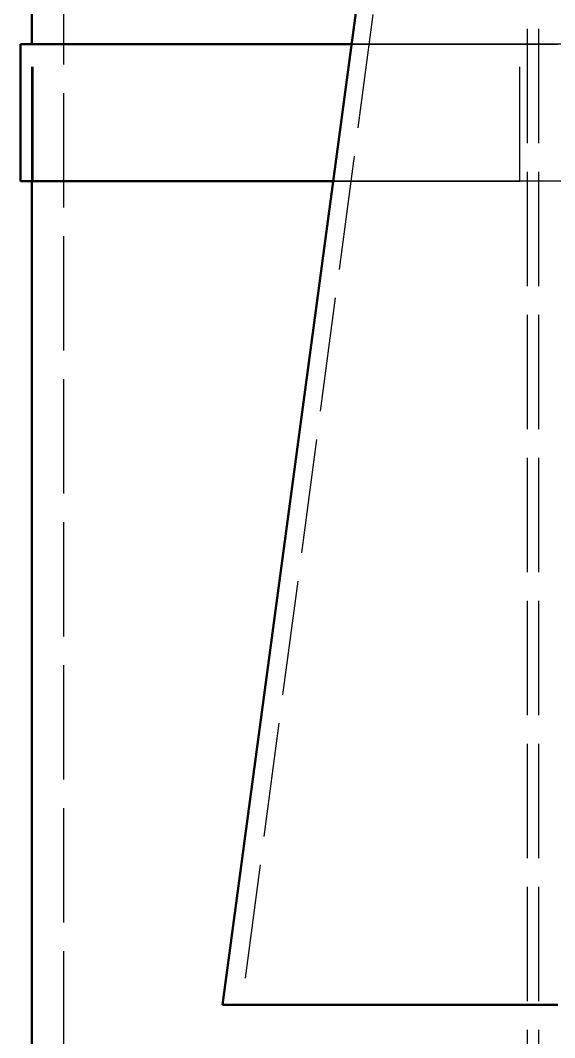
# Model space of a CAD drawing. Header units: millimetres. Extents: x 0 to 420, y 0 to 297.
# Drawn here: x 162 to 176.01, y 136.58 to 163.26 of the extents above; entities that cross this region are included whole.
import ezdxf

# ---------------------------------------------------------------- set-up
doc = ezdxf.new("R2010")
doc.units = ezdxf.units.MM
doc.linetypes.add('ISO02-TRAZOS', pattern=[3.75, 3, -0.75])
doc.layers.add('01-VISIBLE', color=7, linetype='CONTINUOUS', lineweight=50)
doc.layers.add('02-OCULTA', color=4, linetype='ISO02-TRAZOS', lineweight=25)

msp = doc.modelspace()

# ---------------------------------------------------------------- linework, layer by layer
at = {"layer": '01-VISIBLE'}
for p, q in [((162.298, 162.64), (162.298, 234.9)), ((174.298, 189.44), (167.298, 137.44)), ((161.998, 159.04), (161.998, 162.64)), ((162.298, 124.6), (162.298, 159.04))]:
    msp.add_line(p, q, dxfattribs=at)
for points in [[(161.998, 162.64), (162.099, 162.64), (162.2, 162.64), (162.301, 162.64), (162.402, 162.64), (162.504, 162.64), (162.605, 162.64), (162.706, 162.64), (162.807, 162.64), (162.908, 162.64), (163.009, 162.64), (163.11, 162.64), (163.211, 162.64), (163.312, 162.64), (163.413, 162.64), (163.514, 162.64), (163.615, 162.64), (163.716, 162.64), (163.817, 162.64), (163.919, 162.64), (164.02, 162.64), (164.121, 162.64), (164.222, 162.64), (164.323, 162.64), (164.424, 162.64), (164.525, 162.64), (164.626, 162.64), (164.727, 162.64), (164.828, 162.64), (164.929, 162.64), (165.03, 162.64), (165.131, 162.64), (165.233, 162.64), (165.334, 162.64), (165.435, 162.64), (165.536, 162.64), (165.637, 162.64), (165.738, 162.64), (165.839, 162.64), (165.94, 162.64), (166.041, 162.64), (166.142, 162.64), (166.243, 162.64), (166.344, 162.64), (166.445, 162.64), (166.546, 162.64), (166.648, 162.64), (166.749, 162.64), (166.85, 162.64), (166.951, 162.64), (167.052, 162.64), (167.153, 162.64), (167.254, 162.64), (167.355, 162.64), (167.456, 162.64), (167.557, 162.64), (167.658, 162.64), (167.759, 162.64), (167.86, 162.64), (167.961, 162.64), (168.063, 162.64), (168.164, 162.64), (168.265, 162.64), (168.366, 162.64), (168.467, 162.64), (168.568, 162.64), (168.669, 162.64), (168.77, 162.64), (168.871, 162.64), (168.972, 162.64), (169.073, 162.64), (169.174, 162.64), (169.275, 162.64), (169.377, 162.64), (169.478, 162.64), (169.579, 162.64), (169.68, 162.64), (169.781, 162.64), (169.882, 162.64), (169.983, 162.64), (170.084, 162.64), (170.185, 162.64), (170.286, 162.64), (170.387, 162.64), (170.488, 162.64), (170.589, 162.64), (170.69, 162.64)], [(161.998, 159.04), (162.098, 159.04), (162.198, 159.04), (162.298, 159.04), (162.399, 159.04), (162.499, 159.04), (162.599, 159.04), (162.699, 159.04), (162.799, 159.04), (162.899, 159.04), (162.999, 159.04), (163.099, 159.04), (163.199, 159.04), (163.299, 159.04), (163.399, 159.04), (163.5, 159.04), (163.6, 159.04), (163.7, 159.04), (163.8, 159.04), (163.9, 159.04), (164, 159.04), (164.1, 159.04), (164.2, 159.04), (164.3, 159.04), (164.4, 159.04), (164.501, 159.04), (164.601, 159.04), (164.701, 159.04), (164.801, 159.04), (164.901, 159.04), (165.001, 159.04), (165.101, 159.04), (165.201, 159.04), (165.301, 159.04), (165.401, 159.04), (165.501, 159.04), (165.602, 159.04), (165.702, 159.04), (165.802, 159.04), (165.902, 159.04), (166.002, 159.04), (166.102, 159.04), (166.202, 159.04), (166.302, 159.04), (166.402, 159.04), (166.502, 159.04), (166.602, 159.04), (166.703, 159.04), (166.803, 159.04), (166.903, 159.04), (167.003, 159.04), (167.103, 159.04), (167.203, 159.04), (167.303, 159.04), (167.403, 159.04), (167.503, 159.04), (167.603, 159.04), (167.704, 159.04), (167.804, 159.04), (167.904, 159.04), (168.004, 159.04), (168.104, 159.04), (168.204, 159.04), (168.304, 159.04), (168.404, 159.04), (168.504, 159.04), (168.604, 159.04), (168.704, 159.04), (168.805, 159.04), (168.905, 159.04), (169.005, 159.04), (169.105, 159.04), (169.205, 159.04), (169.305, 159.04), (169.405, 159.04), (169.505, 159.04), (169.605, 159.04), (169.705, 159.04), (169.805, 159.04), (169.906, 159.04), (170.006, 159.04), (170.106, 159.04), (170.206, 159.04)], [(176.098, 137.44), (175.998, 137.44), (175.898, 137.44), (175.798, 137.44), (175.698, 137.44), (175.598, 137.44), (175.498, 137.44), (175.398, 137.44), (175.298, 137.44), (175.198, 137.44), (175.098, 137.44), (174.998, 137.44), (174.898, 137.44), (174.798, 137.44), (174.698, 137.44), (174.598, 137.44), (174.498, 137.44), (174.398, 137.44), (174.298, 137.44), (174.198, 137.44), (174.098, 137.44), (173.998, 137.44), (173.898, 137.44), (173.798, 137.44), (173.698, 137.44), (173.598, 137.44), (173.498, 137.44), (173.398, 137.44), (173.298, 137.44), (173.198, 137.44), (173.098, 137.44), (172.998, 137.44), (172.898, 137.44), (172.798, 137.44), (172.698, 137.44), (172.598, 137.44), (172.498, 137.44), (172.398, 137.44), (172.298, 137.44), (172.198, 137.44), (172.098, 137.44), (171.998, 137.44), (171.898, 137.44), (171.798, 137.44), (171.698, 137.44), (171.598, 137.44), (171.498, 137.44), (171.398, 137.44), (171.298, 137.44), (171.198, 137.44), (171.098, 137.44), (170.998, 137.44), (170.898, 137.44), (170.798, 137.44), (170.698, 137.44), (170.598, 137.44), (170.498, 137.44), (170.398, 137.44), (170.298, 137.44), (170.198, 137.44), (170.098, 137.44), (169.998, 137.44), (169.898, 137.44), (169.798, 137.44), (169.698, 137.44), (169.598, 137.44), (169.498, 137.44), (169.398, 137.44), (169.298, 137.44), (169.198, 137.44), (169.098, 137.44), (168.998, 137.44), (168.898, 137.44), (168.798, 137.44), (168.698, 137.44), (168.598, 137.44), (168.498, 137.44), (168.398, 137.44), (168.298, 137.44), (168.198, 137.44), (168.098, 137.44), (167.998, 137.44), (167.898, 137.44), (167.798, 137.44), (167.698, 137.44), (167.598, 137.44), (167.498, 137.44), (167.398, 137.44), (167.298, 137.44)]]:
    msp.add_lwpolyline(points, dxfattribs=at)
at = {"layer": '02-OCULTA'}
for p, q in [((175.298, 115.04), (175.298, 244.476)), ((175.598, 115.04), (175.598, 244.476)), ((163.138, 124.6), (163.138, 234.9)), ((174.698, 189.44), (167.798, 137.44)), ((162.298, 159.04), (162.298, 162.64)), ((162.338, 159.04), (162.338, 162.64)), ((175.098, 159.04), (175.098, 162.64)), ((175.098, 159.04), (175.098, 162.64)), ((177.498, 162.64), (175.098, 162.64)), ((175.098, 159.04), (175.098, 162.64)), ((175.098, 159.04), (175.098, 162.64)), ((177.498, 159.04), (175.098, 159.04))]:
    msp.add_line(p, q, dxfattribs=at)
for points in [[(176.098, 162.64), (175.998, 162.64), (175.898, 162.64), (175.798, 162.64), (175.698, 162.64), (175.598, 162.64), (175.498, 162.64), (175.398, 162.64), (175.298, 162.64), (175.198, 162.64), (175.098, 162.64), (174.998, 162.64), (174.898, 162.64), (174.798, 162.64), (174.698, 162.64), (174.598, 162.64), (174.498, 162.64), (174.398, 162.64), (174.298, 162.64), (174.198, 162.64), (174.098, 162.64), (173.998, 162.64), (173.898, 162.64), (173.798, 162.64), (173.698, 162.64), (173.598, 162.64), (173.498, 162.64), (173.398, 162.64), (173.298, 162.64), (173.198, 162.64), (173.098, 162.64), (172.998, 162.64), (172.898, 162.64), (172.798, 162.64), (172.698, 162.64), (172.598, 162.64), (172.498, 162.64), (172.398, 162.64), (172.298, 162.64), (172.198, 162.64), (172.098, 162.64), (171.998, 162.64), (171.898, 162.64), (171.798, 162.64), (171.698, 162.64), (171.598, 162.64), (171.498, 162.64), (171.398, 162.64), (171.298, 162.64), (171.198, 162.64), (171.098, 162.64), (170.998, 162.64), (170.898, 162.64), (170.798, 162.64), (170.698, 162.64), (170.598, 162.64), (170.498, 162.64), (170.398, 162.64), (170.298, 162.64), (170.198, 162.64), (170.098, 162.64), (169.998, 162.64), (169.898, 162.64), (169.798, 162.64), (169.698, 162.64), (169.598, 162.64), (169.498, 162.64), (169.398, 162.64), (169.298, 162.64), (169.198, 162.64), (169.098, 162.64), (168.998, 162.64), (168.898, 162.64), (168.798, 162.64), (168.698, 162.64), (168.598, 162.64), (168.498, 162.64), (168.398, 162.64), (168.298, 162.64), (168.198, 162.64), (168.098, 162.64), (167.998, 162.64), (167.898, 162.64), (167.798, 162.64), (167.698, 162.64), (167.598, 162.64), (167.498, 162.64), (167.398, 162.64), (167.298, 162.64), (167.198, 162.64), (167.098, 162.64), (166.998, 162.64), (166.898, 162.64), (166.798, 162.64), (166.698, 162.64), (166.598, 162.64), (166.498, 162.64), (166.398, 162.64), (166.298, 162.64), (166.198, 162.64), (166.098, 162.64), (165.998, 162.64), (165.898, 162.64), (165.798, 162.64), (165.698, 162.64), (165.598, 162.64), (165.498, 162.64), (165.398, 162.64), (165.298, 162.64), (165.198, 162.64), (165.098, 162.64), (164.998, 162.64), (164.898, 162.64), (164.798, 162.64), (164.698, 162.64), (164.598, 162.64), (164.498, 162.64), (164.398, 162.64), (164.298, 162.64), (164.198, 162.64), (164.098, 162.64), (163.998, 162.64), (163.898, 162.64), (163.798, 162.64), (163.698, 162.64), (163.598, 162.64), (163.498, 162.64), (163.398, 162.64), (163.298, 162.64), (163.198, 162.64), (163.098, 162.64), (162.998, 162.64), (162.898, 162.64), (162.798, 162.64), (162.698, 162.64), (162.598, 162.64), (162.498, 162.64), (162.398, 162.64), (162.298, 162.64), (162.198, 162.64), (162.098, 162.64), (161.998, 162.64)], [(176.097, 162.64), (175.997, 162.64), (175.896, 162.64), (175.796, 162.64), (175.696, 162.64), (175.595, 162.64), (175.495, 162.64), (175.394, 162.64), (175.294, 162.64), (175.193, 162.64), (175.093, 162.64), (174.993, 162.64), (174.892, 162.64), (174.792, 162.64), (174.691, 162.64), (174.591, 162.64), (174.49, 162.64), (174.39, 162.64), (174.29, 162.64), (174.189, 162.64), (174.089, 162.64), (173.988, 162.64), (173.888, 162.64), (173.787, 162.64), (173.687, 162.64), (173.587, 162.64), (173.486, 162.64), (173.386, 162.64), (173.285, 162.64), (173.185, 162.64), (173.084, 162.64), (172.984, 162.64), (172.883, 162.64), (172.783, 162.64), (172.683, 162.64), (172.582, 162.64), (172.482, 162.64), (172.381, 162.64), (172.281, 162.64), (172.18, 162.64), (172.08, 162.64), (171.98, 162.64), (171.879, 162.64), (171.779, 162.64), (171.678, 162.64), (171.578, 162.64), (171.477, 162.64), (171.377, 162.64), (171.277, 162.64), (171.176, 162.64), (171.076, 162.64), (170.975, 162.64), (170.875, 162.64), (170.774, 162.64), (170.674, 162.64), (170.574, 162.64), (170.473, 162.64), (170.373, 162.64), (170.272, 162.64), (170.172, 162.64), (170.071, 162.64), (169.971, 162.64), (169.871, 162.64), (169.77, 162.64), (169.67, 162.64), (169.569, 162.64), (169.469, 162.64), (169.368, 162.64), (169.268, 162.64), (169.168, 162.64), (169.067, 162.64), (168.967, 162.64), (168.866, 162.64), (168.766, 162.64), (168.665, 162.64), (168.565, 162.64), (168.464, 162.64), (168.364, 162.64), (168.264, 162.64), (168.163, 162.64), (168.063, 162.64), (167.962, 162.64), (167.862, 162.64), (167.761, 162.64), (167.661, 162.64), (167.561, 162.64), (167.46, 162.64), (167.36, 162.64), (167.259, 162.64), (167.159, 162.64), (167.058, 162.64), (166.958, 162.64), (166.858, 162.64), (166.757, 162.64), (166.657, 162.64), (166.556, 162.64), (166.456, 162.64), (166.355, 162.64), (166.255, 162.64), (166.155, 162.64), (166.054, 162.64), (165.954, 162.64), (165.853, 162.64), (165.753, 162.64), (165.652, 162.64), (165.552, 162.64), (165.452, 162.64), (165.351, 162.64), (165.251, 162.64), (165.15, 162.64), (165.05, 162.64), (164.949, 162.64), (164.849, 162.64), (164.749, 162.64), (164.648, 162.64), (164.548, 162.64), (164.447, 162.64), (164.347, 162.64), (164.246, 162.64), (164.146, 162.64), (164.045, 162.64), (163.945, 162.64), (163.845, 162.64), (163.744, 162.64), (163.644, 162.64), (163.543, 162.64), (163.443, 162.64), (163.342, 162.64), (163.242, 162.64), (163.142, 162.64), (163.041, 162.64), (162.941, 162.64), (162.84, 162.64), (162.74, 162.64), (162.639, 162.64), (162.539, 162.64), (162.439, 162.64), (162.338, 162.64)], [(162.338, 162.64), (162.439, 162.64), (162.539, 162.64), (162.64, 162.64), (162.74, 162.64), (162.841, 162.64), (162.941, 162.64), (163.041, 162.64), (163.142, 162.64), (163.242, 162.64), (163.343, 162.64), (163.443, 162.64), (163.544, 162.64), (163.644, 162.64), (163.745, 162.64), (163.845, 162.64), (163.946, 162.64), (164.046, 162.64), (164.147, 162.64), (164.247, 162.64), (164.348, 162.64), (164.448, 162.64), (164.549, 162.64), (164.649, 162.64), (164.749, 162.64), (164.85, 162.64), (164.95, 162.64), (165.051, 162.64), (165.151, 162.64), (165.252, 162.64), (165.352, 162.64), (165.453, 162.64), (165.553, 162.64), (165.654, 162.64), (165.754, 162.64), (165.855, 162.64), (165.955, 162.64), (166.056, 162.64), (166.156, 162.64), (166.257, 162.64), (166.357, 162.64), (166.458, 162.64), (166.558, 162.64), (166.658, 162.64), (166.759, 162.64), (166.859, 162.64), (166.96, 162.64), (167.06, 162.64), (167.161, 162.64), (167.261, 162.64), (167.362, 162.64), (167.462, 162.64), (167.563, 162.64), (167.663, 162.64), (167.764, 162.64), (167.864, 162.64), (167.965, 162.64), (168.065, 162.64), (168.166, 162.64), (168.266, 162.64), (168.367, 162.64), (168.467, 162.64), (168.567, 162.64), (168.668, 162.64), (168.768, 162.64), (168.869, 162.64), (168.969, 162.64), (169.07, 162.64), (169.17, 162.64), (169.271, 162.64), (169.371, 162.64), (169.472, 162.64), (169.572, 162.64), (169.673, 162.64), (169.773, 162.64), (169.874, 162.64), (169.974, 162.64), (170.075, 162.64), (170.175, 162.64), (170.275, 162.64), (170.376, 162.64), (170.476, 162.64), (170.577, 162.64), (170.677, 162.64), (170.778, 162.64), (170.878, 162.64), (170.979, 162.64), (171.079, 162.64), (171.18, 162.64), (171.28, 162.64), (171.381, 162.64), (171.481, 162.64), (171.582, 162.64), (171.682, 162.64), (171.783, 162.64), (171.883, 162.64), (171.984, 162.64), (172.084, 162.64), (172.184, 162.64), (172.285, 162.64), (172.385, 162.64), (172.486, 162.64), (172.586, 162.64), (172.687, 162.64), (172.787, 162.64), (172.888, 162.64), (172.988, 162.64), (173.089, 162.64), (173.189, 162.64), (173.29, 162.64), (173.39, 162.64), (173.491, 162.64), (173.591, 162.64), (173.692, 162.64), (173.792, 162.64), (173.892, 162.64), (173.993, 162.64), (174.093, 162.64), (174.194, 162.64), (174.294, 162.64), (174.395, 162.64), (174.495, 162.64), (174.596, 162.64), (174.696, 162.64), (174.797, 162.64), (174.897, 162.64), (174.998, 162.64), (175.098, 162.64)], [(170.69, 162.64), (170.791, 162.64), (170.891, 162.64), (170.991, 162.64), (171.091, 162.64), (171.191, 162.64), (171.292, 162.64), (171.392, 162.64), (171.492, 162.64), (171.592, 162.64), (171.692, 162.64), (171.792, 162.64), (171.893, 162.64), (171.993, 162.64), (172.093, 162.64), (172.193, 162.64), (172.293, 162.64), (172.393, 162.64), (172.494, 162.64), (172.594, 162.64), (172.694, 162.64), (172.794, 162.64), (172.894, 162.64), (172.994, 162.64), (173.095, 162.64), (173.195, 162.64), (173.295, 162.64), (173.395, 162.64), (173.495, 162.64), (173.596, 162.64), (173.696, 162.64), (173.796, 162.64), (173.896, 162.64), (173.996, 162.64), (174.096, 162.64), (174.197, 162.64), (174.297, 162.64), (174.397, 162.64), (174.497, 162.64), (174.597, 162.64), (174.697, 162.64), (174.798, 162.64), (174.898, 162.64), (174.998, 162.64), (175.098, 162.64)], [(175.098, 162.64), (175.198, 162.64), (175.298, 162.64), (175.398, 162.64), (175.498, 162.64), (175.598, 162.64), (175.698, 162.64), (175.798, 162.64), (175.898, 162.64), (175.998, 162.64), (176.098, 162.64)], [(176.098, 159.04), (175.998, 159.04), (175.898, 159.04), (175.798, 159.04), (175.698, 159.04), (175.598, 159.04), (175.498, 159.04), (175.398, 159.04), (175.298, 159.04), (175.198, 159.04), (175.098, 159.04), (174.998, 159.04), (174.898, 159.04), (174.798, 159.04), (174.698, 159.04), (174.598, 159.04), (174.498, 159.04), (174.398, 159.04), (174.298, 159.04), (174.198, 159.04), (174.098, 159.04), (173.998, 159.04), (173.898, 159.04), (173.798, 159.04), (173.698, 159.04), (173.598, 159.04), (173.498, 159.04), (173.398, 159.04), (173.298, 159.04), (173.198, 159.04), (173.098, 159.04), (172.998, 159.04), (172.898, 159.04), (172.798, 159.04), (172.698, 159.04), (172.598, 159.04), (172.498, 159.04), (172.398, 159.04), (172.298, 159.04), (172.198, 159.04), (172.098, 159.04), (171.998, 159.04), (171.898, 159.04), (171.798, 159.04), (171.698, 159.04), (171.598, 159.04), (171.498, 159.04), (171.398, 159.04), (171.298, 159.04), (171.198, 159.04), (171.098, 159.04), (170.998, 159.04), (170.898, 159.04), (170.798, 159.04), (170.698, 159.04), (170.598, 159.04), (170.498, 159.04), (170.398, 159.04), (170.298, 159.04), (170.198, 159.04), (170.098, 159.04), (169.998, 159.04), (169.898, 159.04), (169.798, 159.04), (169.698, 159.04), (169.598, 159.04), (169.498, 159.04), (169.398, 159.04), (169.298, 159.04), (169.198, 159.04), (169.098, 159.04), (168.998, 159.04), (168.898, 159.04), (168.798, 159.04), (168.698, 159.04), (168.598, 159.04), (168.498, 159.04), (168.398, 159.04), (168.298, 159.04), (168.198, 159.04), (168.098, 159.04), (167.998, 159.04), (167.898, 159.04), (167.798, 159.04), (167.698, 159.04), (167.598, 159.04), (167.498, 159.04), (167.398, 159.04), (167.298, 159.04), (167.198, 159.04), (167.098, 159.04), (166.998, 159.04), (166.898, 159.04), (166.798, 159.04), (166.698, 159.04), (166.598, 159.04), (166.498, 159.04), (166.398, 159.04), (166.298, 159.04), (166.198, 159.04), (166.098, 159.04), (165.998, 159.04), (165.898, 159.04), (165.798, 159.04), (165.698, 159.04), (165.598, 159.04), (165.498, 159.04), (165.398, 159.04), (165.298, 159.04), (165.198, 159.04), (165.098, 159.04), (164.998, 159.04), (164.898, 159.04), (164.798, 159.04), (164.698, 159.04), (164.598, 159.04), (164.498, 159.04), (164.398, 159.04), (164.298, 159.04), (164.198, 159.04), (164.098, 159.04), (163.998, 159.04), (163.898, 159.04), (163.798, 159.04), (163.698, 159.04), (163.598, 159.04), (163.498, 159.04), (163.398, 159.04), (163.298, 159.04), (163.198, 159.04), (163.098, 159.04), (162.998, 159.04), (162.898, 159.04), (162.798, 159.04), (162.698, 159.04), (162.598, 159.04), (162.498, 159.04), (162.398, 159.04), (162.298, 159.04), (162.198, 159.04), (162.098, 159.04), (161.998, 159.04)], [(176.097, 159.04), (175.997, 159.04), (175.896, 159.04), (175.796, 159.04), (175.696, 159.04), (175.595, 159.04), (175.495, 159.04), (175.394, 159.04), (175.294, 159.04), (175.193, 159.04), (175.093, 159.04), (174.993, 159.04), (174.892, 159.04), (174.792, 159.04), (174.691, 159.04), (174.591, 159.04), (174.49, 159.04), (174.39, 159.04), (174.29, 159.04), (174.189, 159.04), (174.089, 159.04), (173.988, 159.04), (173.888, 159.04), (173.787, 159.04), (173.687, 159.04), (173.587, 159.04), (173.486, 159.04), (173.386, 159.04), (173.285, 159.04), (173.185, 159.04), (173.084, 159.04), (172.984, 159.04), (172.883, 159.04), (172.783, 159.04), (172.683, 159.04), (172.582, 159.04), (172.482, 159.04), (172.381, 159.04), (172.281, 159.04), (172.18, 159.04), (172.08, 159.04), (171.98, 159.04), (171.879, 159.04), (171.779, 159.04), (171.678, 159.04), (171.578, 159.04), (171.477, 159.04), (171.377, 159.04), (171.277, 159.04), (171.176, 159.04), (171.076, 159.04), (170.975, 159.04), (170.875, 159.04), (170.774, 159.04), (170.674, 159.04), (170.574, 159.04), (170.473, 159.04), (170.373, 159.04), (170.272, 159.04), (170.172, 159.04), (170.071, 159.04), (169.971, 159.04), (169.871, 159.04), (169.77, 159.04), (169.67, 159.04), (169.569, 159.04), (169.469, 159.04), (169.368, 159.04), (169.268, 159.04), (169.168, 159.04), (169.067, 159.04), (168.967, 159.04), (168.866, 159.04), (168.766, 159.04), (168.665, 159.04), (168.565, 159.04), (168.464, 159.04), (168.364, 159.04), (168.264, 159.04), (168.163, 159.04), (168.063, 159.04), (167.962, 159.04), (167.862, 159.04), (167.761, 159.04), (167.661, 159.04), (167.561, 159.04), (167.46, 159.04), (167.36, 159.04), (167.259, 159.04), (167.159, 159.04), (167.058, 159.04), (166.958, 159.04), (166.858, 159.04), (166.757, 159.04), (166.657, 159.04), (166.556, 159.04), (166.456, 159.04), (166.355, 159.04), (166.255, 159.04), (166.155, 159.04), (166.054, 159.04), (165.954, 159.04), (165.853, 159.04), (165.753, 159.04), (165.652, 159.04), (165.552, 159.04), (165.452, 159.04), (165.351, 159.04), (165.251, 159.04), (165.15, 159.04), (165.05, 159.04), (164.949, 159.04), (164.849, 159.04), (164.749, 159.04), (164.648, 159.04), (164.548, 159.04), (164.447, 159.04), (164.347, 159.04), (164.246, 159.04), (164.146, 159.04), (164.045, 159.04), (163.945, 159.04), (163.845, 159.04), (163.744, 159.04), (163.644, 159.04), (163.543, 159.04), (163.443, 159.04), (163.342, 159.04), (163.242, 159.04), (163.142, 159.04), (163.041, 159.04), (162.941, 159.04), (162.84, 159.04), (162.74, 159.04), (162.639, 159.04), (162.539, 159.04), (162.439, 159.04), (162.338, 159.04)], [(162.338, 159.04), (162.439, 159.04), (162.539, 159.04), (162.64, 159.04), (162.74, 159.04), (162.841, 159.04), (162.941, 159.04), (163.041, 159.04), (163.142, 159.04), (163.242, 159.04), (163.343, 159.04), (163.443, 159.04), (163.544, 159.04), (163.644, 159.04), (163.745, 159.04), (163.845, 159.04), (163.946, 159.04), (164.046, 159.04), (164.147, 159.04), (164.247, 159.04), (164.348, 159.04), (164.448, 159.04), (164.549, 159.04), (164.649, 159.04), (164.749, 159.04), (164.85, 159.04), (164.95, 159.04), (165.051, 159.04), (165.151, 159.04), (165.252, 159.04), (165.352, 159.04), (165.453, 159.04), (165.553, 159.04), (165.654, 159.04), (165.754, 159.04), (165.855, 159.04), (165.955, 159.04), (166.056, 159.04), (166.156, 159.04), (166.257, 159.04), (166.357, 159.04), (166.458, 159.04), (166.558, 159.04), (166.658, 159.04), (166.759, 159.04), (166.859, 159.04), (166.96, 159.04), (167.06, 159.04), (167.161, 159.04), (167.261, 159.04), (167.362, 159.04), (167.462, 159.04), (167.563, 159.04), (167.663, 159.04), (167.764, 159.04), (167.864, 159.04), (167.965, 159.04), (168.065, 159.04), (168.166, 159.04), (168.266, 159.04), (168.367, 159.04), (168.467, 159.04), (168.567, 159.04), (168.668, 159.04), (168.768, 159.04), (168.869, 159.04), (168.969, 159.04), (169.07, 159.04), (169.17, 159.04), (169.271, 159.04), (169.371, 159.04), (169.472, 159.04), (169.572, 159.04), (169.673, 159.04), (169.773, 159.04), (169.874, 159.04), (169.974, 159.04), (170.075, 159.04), (170.175, 159.04), (170.275, 159.04), (170.376, 159.04), (170.476, 159.04), (170.577, 159.04), (170.677, 159.04), (170.778, 159.04), (170.878, 159.04), (170.979, 159.04), (171.079, 159.04), (171.18, 159.04), (171.28, 159.04), (171.381, 159.04), (171.481, 159.04), (171.582, 159.04), (171.682, 159.04), (171.783, 159.04), (171.883, 159.04), (171.984, 159.04), (172.084, 159.04), (172.184, 159.04), (172.285, 159.04), (172.385, 159.04), (172.486, 159.04), (172.586, 159.04), (172.687, 159.04), (172.787, 159.04), (172.888, 159.04), (172.988, 159.04), (173.089, 159.04), (173.189, 159.04), (173.29, 159.04), (173.39, 159.04), (173.491, 159.04), (173.591, 159.04), (173.692, 159.04), (173.792, 159.04), (173.892, 159.04), (173.993, 159.04), (174.093, 159.04), (174.194, 159.04), (174.294, 159.04), (174.395, 159.04), (174.495, 159.04), (174.596, 159.04), (174.696, 159.04), (174.797, 159.04), (174.897, 159.04), (174.998, 159.04), (175.098, 159.04)], [(170.206, 159.04), (170.308, 159.04), (170.41, 159.04), (170.512, 159.04), (170.614, 159.04), (170.715, 159.04), (170.817, 159.04), (170.919, 159.04), (171.021, 159.04), (171.123, 159.04), (171.225, 159.04), (171.327, 159.04), (171.429, 159.04), (171.531, 159.04), (171.633, 159.04), (171.735, 159.04), (171.837, 159.04), (171.939, 159.04), (172.04, 159.04), (172.142, 159.04), (172.244, 159.04), (172.346, 159.04), (172.448, 159.04), (172.55, 159.04), (172.652, 159.04), (172.754, 159.04), (172.856, 159.04), (172.958, 159.04), (173.06, 159.04), (173.162, 159.04), (173.264, 159.04), (173.365, 159.04), (173.467, 159.04), (173.569, 159.04), (173.671, 159.04), (173.773, 159.04), (173.875, 159.04), (173.977, 159.04), (174.079, 159.04), (174.181, 159.04), (174.283, 159.04), (174.385, 159.04), (174.487, 159.04), (174.589, 159.04), (174.69, 159.04), (174.792, 159.04), (174.894, 159.04), (174.996, 159.04), (175.098, 159.04)], [(176.098, 159.04), (175.998, 159.04), (175.898, 159.04), (175.798, 159.04), (175.698, 159.04), (175.598, 159.04), (175.498, 159.04), (175.398, 159.04), (175.298, 159.04), (175.198, 159.04), (175.098, 159.04)], [(167.298, 137.44), (167.398, 137.44), (167.498, 137.44), (167.598, 137.44), (167.698, 137.44), (167.798, 137.44), (167.898, 137.44), (167.998, 137.44), (168.098, 137.44), (168.198, 137.44), (168.298, 137.44), (168.398, 137.44), (168.498, 137.44), (168.598, 137.44), (168.698, 137.44), (168.798, 137.44), (168.898, 137.44), (168.998, 137.44), (169.098, 137.44), (169.198, 137.44), (169.298, 137.44), (169.398, 137.44), (169.498, 137.44), (169.598, 137.44), (169.698, 137.44), (169.798, 137.44), (169.898, 137.44), (169.998, 137.44), (170.098, 137.44), (170.198, 137.44), (170.298, 137.44), (170.398, 137.44), (170.498, 137.44), (170.598, 137.44), (170.698, 137.44), (170.798, 137.44), (170.898, 137.44), (170.998, 137.44), (171.098, 137.44), (171.198, 137.44), (171.298, 137.44), (171.398, 137.44), (171.498, 137.44), (171.598, 137.44), (171.698, 137.44), (171.798, 137.44), (171.898, 137.44), (171.998, 137.44), (172.098, 137.44), (172.198, 137.44), (172.298, 137.44), (172.398, 137.44), (172.498, 137.44), (172.598, 137.44), (172.698, 137.44), (172.798, 137.44), (172.898, 137.44), (172.998, 137.44), (173.098, 137.44), (173.198, 137.44), (173.298, 137.44), (173.398, 137.44), (173.498, 137.44), (173.598, 137.44), (173.698, 137.44), (173.798, 137.44), (173.898, 137.44), (173.998, 137.44), (174.098, 137.44), (174.198, 137.44), (174.298, 137.44), (174.398, 137.44), (174.498, 137.44), (174.598, 137.44), (174.698, 137.44), (174.798, 137.44), (174.898, 137.44), (174.998, 137.44), (175.098, 137.44), (175.198, 137.44), (175.298, 137.44), (175.398, 137.44), (175.498, 137.44), (175.598, 137.44), (175.698, 137.44), (175.798, 137.44), (175.898, 137.44), (175.998, 137.44), (176.098, 137.44)], [(176.098, 137.44), (175.998, 137.44), (175.898, 137.44), (175.798, 137.44), (175.698, 137.44), (175.598, 137.44), (175.498, 137.44), (175.398, 137.44), (175.298, 137.44), (175.198, 137.44), (175.098, 137.44), (174.998, 137.44), (174.898, 137.44), (174.798, 137.44), (174.698, 137.44), (174.598, 137.44), (174.498, 137.44), (174.398, 137.44), (174.298, 137.44), (174.198, 137.44), (174.098, 137.44), (173.998, 137.44), (173.898, 137.44), (173.798, 137.44), (173.698, 137.44), (173.598, 137.44), (173.498, 137.44), (173.398, 137.44), (173.298, 137.44), (173.198, 137.44), (173.098, 137.44), (172.998, 137.44), (172.898, 137.44), (172.798, 137.44), (172.698, 137.44), (172.598, 137.44), (172.498, 137.44), (172.398, 137.44), (172.298, 137.44), (172.198, 137.44), (172.098, 137.44), (171.998, 137.44), (171.898, 137.44), (171.798, 137.44), (171.698, 137.44), (171.598, 137.44), (171.498, 137.44), (171.398, 137.44), (171.298, 137.44), (171.198, 137.44), (171.098, 137.44), (170.998, 137.44), (170.898, 137.44), (170.798, 137.44), (170.698, 137.44), (170.598, 137.44), (170.498, 137.44), (170.398, 137.44), (170.298, 137.44), (170.198, 137.44), (170.098, 137.44), (169.998, 137.44), (169.898, 137.44), (169.798, 137.44), (169.698, 137.44), (169.598, 137.44), (169.498, 137.44), (169.398, 137.44), (169.298, 137.44), (169.198, 137.44), (169.098, 137.44), (168.998, 137.44), (168.898, 137.44), (168.798, 137.44), (168.698, 137.44), (168.598, 137.44), (168.498, 137.44), (168.398, 137.44), (168.298, 137.44), (168.198, 137.44), (168.098, 137.44), (167.998, 137.44), (167.898, 137.44), (167.798, 137.44)], [(167.798, 137.44), (167.898, 137.44), (167.998, 137.44), (168.098, 137.44), (168.198, 137.44), (168.298, 137.44), (168.398, 137.44), (168.498, 137.44), (168.598, 137.44), (168.698, 137.44), (168.798, 137.44), (168.898, 137.44), (168.998, 137.44), (169.098, 137.44), (169.198, 137.44), (169.298, 137.44), (169.398, 137.44), (169.498, 137.44), (169.598, 137.44), (169.698, 137.44), (169.798, 137.44), (169.898, 137.44), (169.998, 137.44), (170.098, 137.44), (170.198, 137.44), (170.298, 137.44), (170.398, 137.44), (170.498, 137.44), (170.598, 137.44), (170.698, 137.44), (170.798, 137.44), (170.898, 137.44), (170.998, 137.44), (171.098, 137.44), (171.198, 137.44), (171.298, 137.44), (171.398, 137.44), (171.498, 137.44), (171.598, 137.44), (171.698, 137.44), (171.798, 137.44), (171.898, 137.44), (171.998, 137.44), (172.098, 137.44), (172.198, 137.44), (172.298, 137.44), (172.398, 137.44), (172.498, 137.44), (172.598, 137.44), (172.698, 137.44), (172.798, 137.44), (172.898, 137.44), (172.998, 137.44), (173.098, 137.44), (173.198, 137.44), (173.298, 137.44), (173.398, 137.44), (173.498, 137.44), (173.598, 137.44), (173.698, 137.44), (173.798, 137.44), (173.898, 137.44), (173.998, 137.44), (174.098, 137.44), (174.198, 137.44), (174.298, 137.44), (174.398, 137.44), (174.498, 137.44), (174.598, 137.44), (174.698, 137.44), (174.798, 137.44), (174.898, 137.44), (174.998, 137.44), (175.098, 137.44), (175.198, 137.44), (175.298, 137.44), (175.398, 137.44), (175.498, 137.44), (175.598, 137.44), (175.698, 137.44), (175.798, 137.44), (175.898, 137.44), (175.998, 137.44), (176.098, 137.44)]]:
    msp.add_lwpolyline(points, dxfattribs=at)

doc.saveas('drawing.dxf')
